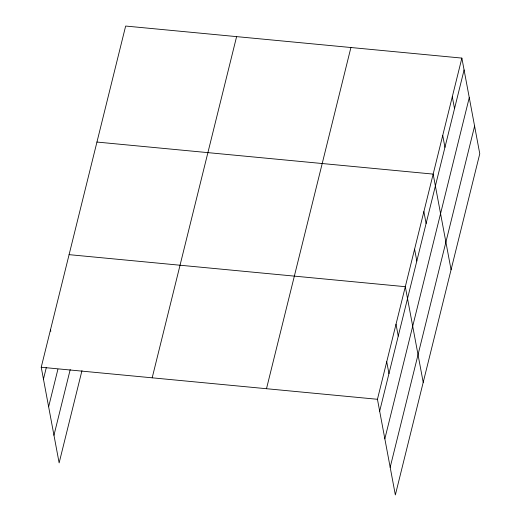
<?xml version="1.0" encoding="UTF-8"?>
<svg xmlns="http://www.w3.org/2000/svg" width="521" height="521" viewBox="0 0 521 521"><rect width="100%" height="100%" fill="white"/><g stroke="black" fill="none" stroke-linecap="round" stroke-linejoin="round"><path stroke-width="0.78" d="M81.96 370.646L59.133 462.908L41.231 367.246L125.652 26.05L461.867 58.092L479.769 153.754L395.348 494.95L377.445 399.288L461.867 58.092M43.451 379.119L46.356 367.39M48.629 406.771L57.916 369.239M53.956 435.256L70.211 369.578M152.184 377.816L236.606 36.626M266.491 388.712L350.913 47.515M379.666 411.16L464.087 69.964M384.843 438.812L469.265 97.616M390.177 467.298L474.598 126.108M96.945 142.057L433.166 174.099L451.069 269.761M69.091 254.652L405.305 286.693L423.208 382.355M41.231 367.246L377.445 399.288M452.3 96.763L454.52 108.635M442.733 135.427L444.954 147.306M423.879 211.63L426.1 223.502M414.592 249.162L416.813 261.034M396.019 324.225L398.239 336.097M386.732 361.756L388.953 373.629M50.517 329.715L50.811 331.297"/></g></svg>
